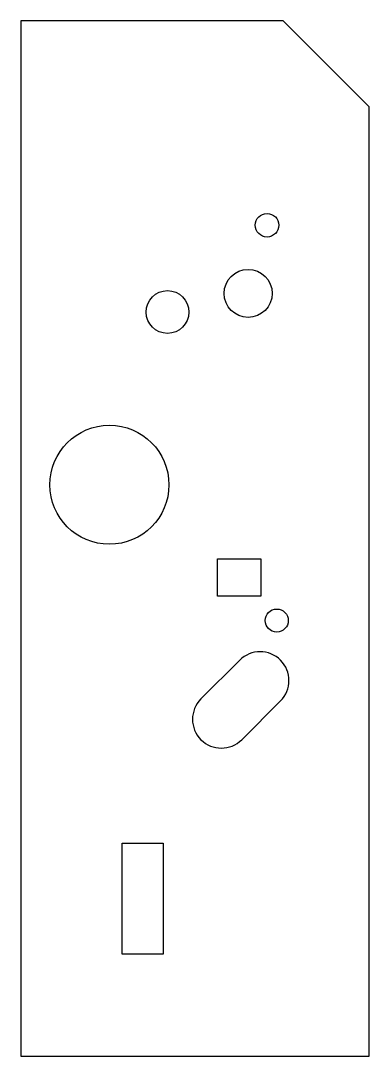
# Model space of a CAD drawing. Header units: millimetres. Extents: x 0 to 62, y 0 to 186.
import ezdxf

# ---------------------------------------------------------------- set-up
doc = ezdxf.new("R2010")
doc.units = ezdxf.units.MM
doc.layers.add('CUT', color=7, linetype='Continuous')

msp = doc.modelspace()

# ---------------------------------------------------------------- linework, layer by layer
at = {"layer": 'CUT'}
for p, q in [((0, 185.53), (0, 0)), ((46.97, 185.53), (0, 185.53)), ((62.41, 170.09), (46.97, 185.53)), ((62.41, 0), (62.41, 170.09)), ((35.24, 82.46), (35.24, 89.1)), ((35.24, 89.1), (43, 89.1)), ((43, 89.1), (43, 82.46)), ((43, 82.46), (35.24, 82.46)), ((32.27, 64.02), (39.23, 70.97)), ((46.52, 63.67), (39.57, 56.72)), ((18.14, 18.32), (18.14, 38.16)), ((18.14, 38.16), (25.48, 38.16)), ((25.48, 38.16), (25.48, 18.32)), ((25.48, 18.32), (18.14, 18.32)), ((0, 0), (62.41, 0))]:
    msp.add_line(p, q, dxfattribs=at)
for centre, radius in [((44.1, 148.89), 2.11), ((40.72, 136.68), 4.3), ((26.28, 133.34), 3.83), ((15.88, 102.39), 10.66), ((45.85, 78.07), 2.06)]:
    msp.add_circle(centre, radius, dxfattribs=at)
for centre, start, end in [((42.87, 67.32), -45, 135), ((35.92, 60.37), 135, -45)]:
    msp.add_arc(centre, 5.16, start, end, dxfattribs=at)

doc.saveas('drawing.dxf')
